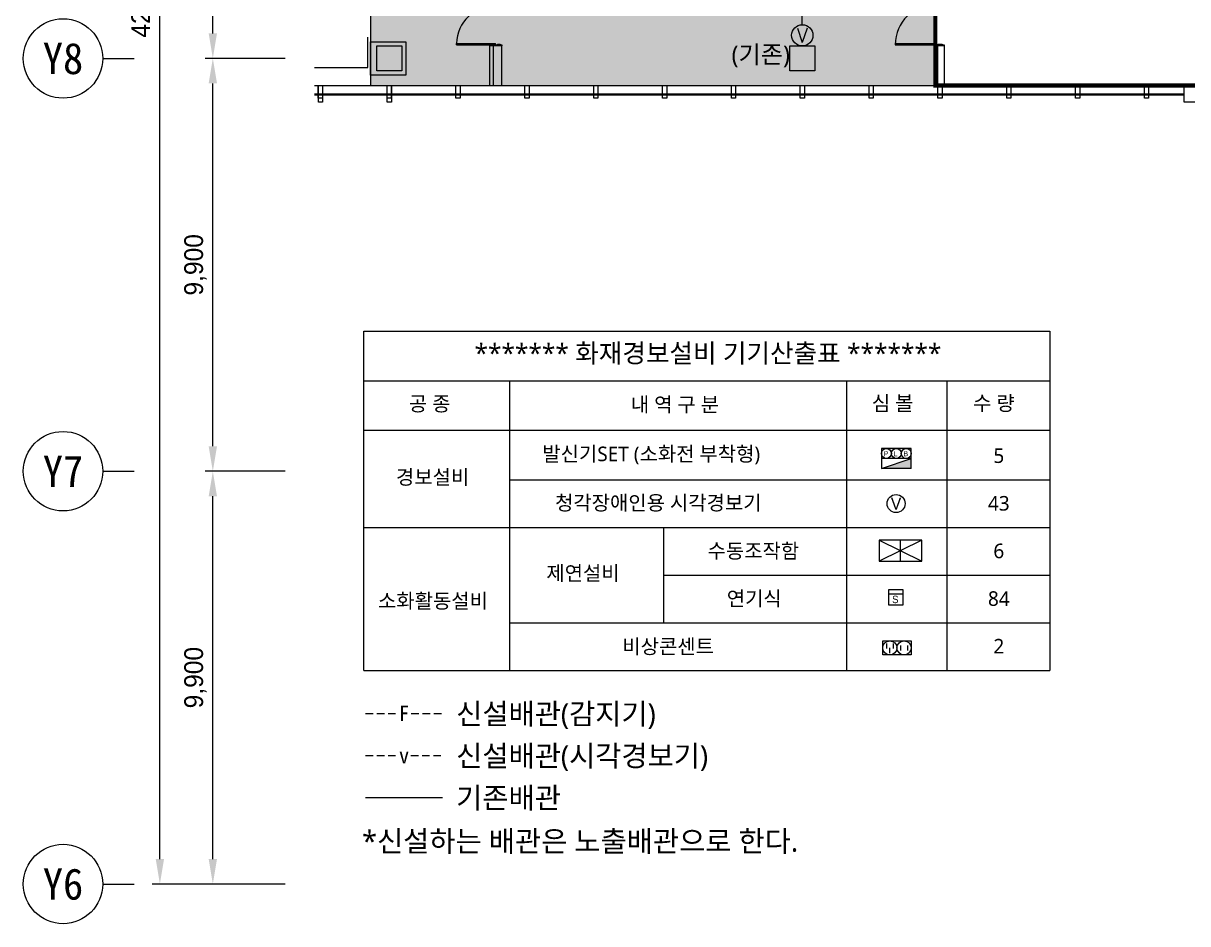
# Model space of a CAD drawing. Header units: millimetres. Extents: x 1710 to 94914, y 1329 to 63037.
# Drawn here: x 1710 to 29619, y 8242 to 29838 of the extents above; entities that cross this region are included whole.
import ezdxf
from ezdxf.enums import TextEntityAlignment as Align

# ---------------------------------------------------------------- set-up
doc = ezdxf.new("R2010")
doc.units = ezdxf.units.MM
doc.header["$LTSCALE"] = 120
doc.linetypes.add('HIDDENX2', pattern=[0.75, 0.5, -0.25])
for name, color, linetype in [('6구역', 51, 'Continuous'), ('ARCH', 9, 'Continuous'), ('DET', 2, 'Continuous'), ('DET-S', 2, 'Continuous'), ('EM-SOCKET', 2, 'Continuous'), ('exit-l', 3, 'Continuous'), ('fire', 2, 'Continuous'), ('fire-l', 4, 'Continuous'), ('FT-1', 3, 'Continuous'), ('STROBE', 1, 'Continuous'), ('strobe-l', 4, 'Continuous'), ('공사제외', 5, 'Continuous')]:
    doc.layers.add(name, color=color, linetype=linetype)
doc.styles.add('ghs', font='')
doc.styles.get("Standard").update_dxf_attribs({"font": 'SIMPLEX.shx'})
doc.styles.add('SUKWOO', font='malgun.ttf')
doc.styles.add('돋움', font='')
doc.styles.add('울릉도l', font='')
doc.styles.get('ghs').set_extended_font_data('Dotum')
doc.styles.get('돋움').set_extended_font_data('DotumChe')
doc.styles.get('울릉도l').set_extended_font_data('Dotum')
doc.dimstyles.new('HS-300', dxfattribs={"dimscale": 150, "dimtxt": 3, "dimasz": 4, "dimexe": 1.25, "dimexo": 2, "dimgap": 1, "dimtad": 1, "dimtoh": 1, "dimdec": 0, "dimlunit": 6, "dimtxsty": '울릉도l', "dimcen": 2.5, "dimclrd": 15, "dimclre": 15, "dimadec": 0, "dimazin": 0, "dimtfac": 1, "dimtdec": 0, "dimtmove": 0, "dimatfit": 3, "dimfxl": 0, "dimarcsym": 0})

# ---------------------------------------------------------------- blocks, each defined once
blk = doc.blocks.new('MULLION_100X300')
blk.add_lwpolyline([(0, -50), (0, 50), (300, 50), (300, -50)], close=True)
blk = doc.blocks.new('*D18')
at = {"layer": 'ARCH', "color": 1, "lineweight": -2}
for p, q in [((7984, 28994, 0), (6066, 28994, 0)), ((6253, 19694, 0), (6253, 28394, 0)), ((7984, 19094, 0), (6066, 19094, 0))]:
    blk.add_line(p, q, dxfattribs=at)
at = {"layer": 'ARCH', "color": 1}
for points in [[(6153, 28394, 0), (6353, 28394, 0), (6253, 28994, 0)], [(6153, 19694, 0), (6353, 19694, 0), (6253, 19094, 0)]]:
    blk.add_solid(points, dxfattribs=at)
at = {"layer": 'ARCH', "color": 0, "insert": (5835, 24044, 0), "char_height": 450, "attachment_point": 5, "rotation": 90, "style": '울릉도l'}
blk.add_mtext('9,900', dxfattribs=at)
blk = doc.blocks.new('*D19')
at = {"layer": 'ARCH', "color": 1, "lineweight": -2}
for p, q in [((7984, 35594, 0), (6066, 35594, 0)), ((6253, 29594, 0), (6253, 34994, 0)), ((7984, 28994, 0), (6066, 28994, 0))]:
    blk.add_line(p, q, dxfattribs=at)
at = {"layer": 'ARCH', "color": 1}
for points in [[(6153, 34994, 0), (6353, 34994, 0), (6253, 35594, 0)], [(6153, 29594, 0), (6353, 29594, 0), (6253, 28994, 0)]]:
    blk.add_solid(points, dxfattribs=at)
at = {"layer": 'ARCH', "color": 0, "insert": (5835, 32294, 0), "char_height": 450, "attachment_point": 5, "rotation": 90, "style": '울릉도l'}
blk.add_mtext('6,600', dxfattribs=at)
blk = doc.blocks.new('주열마킹$0$')
blk.add_line((0, 5), (0, 0))
blk.add_circle((0, 11.35), 6.35)
at = {"color": 3, "style": '돋움'}
blk.add_attdef('NO', text='', height=5, dxfattribs=at).set_placement((0, 11.35), align=Align.MIDDLE_CENTER)
blk = doc.blocks.new('*D31')
at = {"layer": 'ARCH', "color": 1, "lineweight": -2}
for p, q in [((7984, 19094, 0), (6066, 19094, 0)), ((6253, 9794, 0), (6253, 18494, 0)), ((7984, 9194, 0), (6066, 9194, 0))]:
    blk.add_line(p, q, dxfattribs=at)
at = {"layer": 'ARCH', "color": 1}
for points in [[(6153, 18494, 0), (6353, 18494, 0), (6253, 19094, 0)], [(6153, 9794, 0), (6353, 9794, 0), (6253, 9194, 0)]]:
    blk.add_solid(points, dxfattribs=at)
at = {"layer": 'ARCH', "color": 0, "insert": (5835, 14144, 0), "char_height": 450, "attachment_point": 5, "rotation": 90, "style": '울릉도l'}
blk.add_mtext('9,900', dxfattribs=at)
blk = doc.blocks.new('*D32')
at = {"layer": 'ARCH', "color": 1, "lineweight": -2}
for p, q in [((6715, 51594, 0), (4797, 51594, 0)), ((4984, 9794, 0), (4984, 50994, 0)), ((6725, 9194, 0), (4797, 9194, 0))]:
    blk.add_line(p, q, dxfattribs=at)
at = {"layer": 'ARCH', "color": 1}
for points in [[(4884, 50994, 0), (5084, 50994, 0), (4984, 51594, 0)], [(4884, 9794, 0), (5084, 9794, 0), (4984, 9194, 0)]]:
    blk.add_solid(points, dxfattribs=at)
at = {"layer": 'ARCH', "color": 0, "insert": (4566, 30394, 0), "char_height": 450, "attachment_point": 5, "rotation": 90, "style": '울릉도l'}
blk.add_mtext('42,400', dxfattribs=at)
blk = doc.blocks.new('e-04')
at = {"layer": 'fire'}
for p, q in [((-3, 4), (-3, 0)), ((3, 4), (-3, 4)), ((3, 0), (3, 4)), ((3, 2), (-3, 2)), ((-3, 0), (3, 2)), ((3, 0), (-3, 0))]:
    blk.add_line(p, q, dxfattribs=at)
for centre in [(-2, 3), (0, 3), (2, 3)]:
    blk.add_circle(centre, 1, dxfattribs=at)
blk.add_solid([(-3, 0), (3, 2), (3, 0), (3, 2)], dxfattribs=at)
at = {"layer": 'fire', "color": 1, "style": 'ghs'}
for s, p in [('P', (-2.55, 2.45)), ('L', (-0.55, 2.45)), ('B', (1.45, 2.45))]:
    blk.add_text(s, height=1, dxfattribs=at).set_placement(p)
blk = doc.blocks.new('A$C126A23F9')
at = {"layer": 'fire'}
blk.add_circle((-450, 392), 255, dxfattribs=at)
at = {"layer": 'fire', "color": 1, "style": 'ghs'}
blk.add_text('V', height=340, rotation=270, dxfattribs=at).set_placement((-450, 392), align=Align.MIDDLE)
blk = doc.blocks.new('e-07')
at = {"layer": 'fire'}
blk.add_circle((0, 1.5), 1.5, dxfattribs=at)
at = {"layer": 'STROBE'}
blk.add_line((0, 3), (0, 2.99), dxfattribs=at)
at = {"layer": 'fire', "color": 1}
blk.add_text('V', height=2, dxfattribs=at).set_placement((0, 1.5), align=Align.MIDDLE)
blk = doc.blocks.new('e-22')
at = {"layer": 'fire', "lineweight": -3}
for p, q in [((4, 4), (-4, 4)), ((-4, 4), (-4, 0)), ((-4, 0), (4, 4)), ((4, 0), (-4, 4)), ((0, 4), (0, 0)), ((4, 0), (4, 4)), ((-4, 0), (4, 0))]:
    blk.add_line(p, q, dxfattribs=at)
blk = doc.blocks.new('e-01')
at = {"layer": 'DET'}
for p, q in [((1.5, 1.5), (-1.5, 1.5)), ((-1.5, 1.5), (-1.5, -1.5)), ((1.5, 0.66), (-1.5, 0.66)), ((1.5, -1.5), (1.5, 1.5))]:
    blk.add_line(p, q, dxfattribs=at)
at = {"layer": 'DET-S'}
blk.add_line((-1.5, -1.5), (1.5, -1.5), dxfattribs=at)
at = {"layer": 'DET', "color": 1, "style": 'ghs'}
blk.add_text('S', height=1.5, dxfattribs=at).set_placement((-0.75, -1.17))
blk = doc.blocks.new('e-09')
at = {"layer": 'EM-SOCKET'}
blk.add_line((-2, 2), (2, 2), dxfattribs=at)
at = {"layer": 'fire'}
for p, q in [((-2, 0), (-2, 2)), ((1, 1.75), (1, 0.99)), ((2, 2), (2, 0)), ((2, 0), (-2, 0)), ((-1.48, 0.65), (-1.48, 1.35)), ((-0.52, 0.65), (-0.52, 1.35)), ((0.52, 0.4), (0.52, 1.1)), ((1.48, 0.4), (1.48, 1.1))]:
    blk.add_line(p, q, dxfattribs=at)
for centre in [(-1, 1), (1, 1)]:
    blk.add_circle(centre, 1, dxfattribs=at)

msp = doc.modelspace()

# ---------------------------------------------------------------- hatches: boundary and pattern name
at = {"layer": '공사제외', "linetype": 'Continuous'}
msp.add_hatch(color=253, dxfattribs=at).paths.add_polyline_path([(23571.3, 52274.1), (10031.3, 52274.1), (10031.3, 28344.3), (23571.3, 28344.3)])

# ---------------------------------------------------------------- linework, layer by layer
at = {"layer": '6구역', "linetype": 'Continuous', "const_width": 100, "elevation": 0}
msp.add_lwpolyline([(25778.8, 44357), (23571.3, 44357), (23571.3, 28344.1), (29881.3, 28344.3), (29881.3, 29394.2), (33086.3, 29394.2), (33086.3, 28794.2), (40481.3, 28794.2), (40481.3, 28562.8), (44815.8, 27130.2), (45367.1, 28216.9), (47646.4, 27639), (50928.6, 27153), (53956.4, 27051.3)], dxfattribs=at)
at = {"layer": 'ARCH', "color": 9}
for p, q in [((10031.3, 35144.3, 0), (10031.3, 28344.3, 0)), ((10031.3, 35144.3, 0), (10031.3, 28344.3, 0)), ((10031.3, 35144.3, 0), (10031.3, 28344.3, 0)), ((9971.4, 28779, 0), (9971.4, 29503.8, 0)), ((9971.4, 28779, 0), (9971.4, 29503.8, 0)), ((9971.4, 28779, 0), (9971.4, 29503.8, 0)), ((12091.3, 29354.2, 0), (13031.3, 29354.2, 0)), ((12091.3, 29324.2, 0), (12091.3, 29354.2, 0)), ((12091.3, 29354.2, 0), (13031.3, 29354.2, 0)), ((12091.3, 29324.2, 0), (12091.3, 29354.2, 0)), ((12091.3, 29354.2, 0), (13031.3, 29354.2, 0)), ((12091.3, 29324.2, 0), (12091.3, 29354.2, 0)), ((12091.3, 29354.2, 0), (13031.3, 29354.2, 0)), ((12091.3, 29324.2, 0), (12091.3, 29354.2, 0)), ((12091.3, 29354.2, 0), (13031.3, 29354.2, 0)), ((12091.3, 29324.2, 0), (12091.3, 29354.2, 0)), ((12091.3, 29354.2, 0), (13031.3, 29354.2, 0)), ((12091.3, 29324.2, 0), (12091.3, 29354.2, 0)), ((12091.3, 29324.2, 0), (13031.3, 29324.2, 0)), ((12091.3, 29324.2, 0), (13031.3, 29324.2, 0)), ((12091.3, 29324.2, 0), (13031.3, 29324.2, 0)), ((12091.3, 29324.2, 0), (13031.3, 29324.2, 0)), ((12091.3, 29324.2, 0), (13031.3, 29324.2, 0)), ((12091.3, 29324.2, 0), (13031.3, 29324.2, 0)), ((13031.3, 29324.2, 0), (13031.3, 29354.2, 0)), ((13031.3, 29324.2, 0), (13031.3, 29354.2, 0)), ((13031.3, 29324.2, 0), (13031.3, 29354.2, 0)), ((13031.3, 29324.2, 0), (13031.3, 29354.2, 0)), ((13031.3, 29324.2, 0), (13031.3, 29354.2, 0)), ((13031.3, 29324.2, 0), (13031.3, 29354.2, 0)), ((22611.3, 29324.2, 0), (23581.3, 29324.2, 0)), ((22611.3, 29324.2, 0), (23581.3, 29324.2, 0)), ((22611.8, 29354.2, 0), (23581.3, 29354.2, 0)), ((22611.8, 29354.2, 0), (23581.3, 29354.2, 0)), ((23581.3, 29294.2, 0), (23581.3, 29324.2, 0)), ((23581.3, 29324.2, 0), (23626.3, 29324.2, 0)), ((23581.3, 29294.2, 0), (23581.3, 29324.2, 0)), ((23581.3, 29324.2, 0), (23626.3, 29324.2, 0)), ((23626.3, 29324.2, 0), (23581.3, 29324.2, 0)), ((23621.3, 29324.2, 0), (23621.3, 28344.1, 0)), ((23626.3, 29324.2, 0), (23626.3, 29339.2, 0)), ((23626.3, 29339.2, 0), (23736.3, 29339.2, 0)), ((23626.3, 29324.2, 0), (23626.3, 29339.2, 0)), ((23626.3, 29339.2, 0), (23736.3, 29339.2, 0)), ((23736.3, 29339.2, 0), (23736.3, 29324.2, 0)), ((23736.3, 29339.2, 0), (23736.3, 29324.2, 0)), ((23736.3, 29324.2, 0), (23781.3, 29324.2, 0)), ((23736.3, 29324.2, 0), (23781.3, 29324.2, 0)), ((23781.3, 29324.2, 0), (23781.3, 29294.2, 0)), ((23781.3, 29324.2, 0), (23781.3, 29294.2, 0)), ((12881.3, 29294.2, 0), (12881.3, 28344.1, 0)), ((12881.3, 29294.2, 0), (12881.3, 28344.1, 0)), ((13181.3, 29294.2, 0), (12881.3, 29294.2, 0)), ((12881.3, 29294.2, 0), (12881.3, 28344.1, 0)), ((12881.3, 29294.2, 0), (12881.3, 28344.1, 0)), ((13181.3, 29294.2, 0), (12881.3, 29294.2, 0)), ((12881.3, 29294.2, 0), (12881.3, 28344.1, 0)), ((12881.3, 29294.2, 0), (12881.3, 28344.1, 0)), ((13181.3, 29294.2, 0), (12881.3, 29294.2, 0)), ((12981.3, 28344.1, 0), (12981.3, 29294.2, 0)), ((12981.3, 28344.1, 0), (12981.3, 29294.2, 0)), ((12981.3, 28344.1, 0), (12981.3, 29294.2, 0)), ((12981.3, 28344.1, 0), (12981.3, 29294.2, 0)), ((12981.3, 28344.1, 0), (12981.3, 29294.2, 0)), ((12981.3, 28344.1, 0), (12981.3, 29294.2, 0)), ((13181.3, 28344.1, 0), (13181.3, 29294.2, 0)), ((13181.3, 28344.1, 0), (13181.3, 29294.2, 0)), ((13181.3, 28344.1, 0), (13181.3, 29294.2, 0)), ((20081.3, 29294.2, 0), (20681.3, 29294.2, 0)), ((20081.3, 28694.2, 0), (20081.3, 29294.2, 0)), ((20681.3, 29294.2, 0), (20681.3, 28694.2, 0)), ((23571.3, 29294.2, 0), (23571.3, 28344.1, 0)), ((23581.3, 29294.2, 0), (23571.3, 29294.2, 0)), ((23781.3, 29294.2, 0), (23581.3, 29294.2, 0)), ((23781.3, 29294.2, 0), (23581.3, 29294.2, 0)), ((23781.3, 29294.2, 0), (23781.3, 28344.1, 0)), ((8689.6, 28779, 0), (9971.4, 28779, 0)), ((8689.6, 28779, 0), (9971.4, 28779, 0)), ((8689.6, 28779, 0), (9971.4, 28779, 0)), ((20681.3, 28694.2, 0), (20081.3, 28694.2, 0)), ((8689.6, 28344.3, 0), (10781.3, 28344.3, 0)), ((8689.6, 28344.3, 0), (10781.3, 28344.3, 0)), ((8689.6, 28344.3, 0), (10781.3, 28344.3, 0)), ((8689.6, 28344.1, 0), (29531.3, 28344.1, 0)), ((8689.6, 28344.1, 0), (29531.3, 28344.1, 0)), ((8689.6, 28344.1, 0), (29531.3, 28344.1, 0)), ((23631.3, 28044.1, 0), (23631.3, 28344.1, 0)), ((23631.3, 28344.1, 0), (23731.3, 28344.1, 0)), ((23731.3, 28344.1, 0), (23731.3, 28044.1, 0)), ((25281.3, 28044.1, 0), (25281.3, 28344.1, 0)), ((25281.3, 28344.1, 0), (25381.3, 28344.1, 0)), ((25381.3, 28344.1, 0), (25381.3, 28044.1, 0)), ((26931.3, 28044.1, 0), (26931.3, 28344.1, 0)), ((26931.3, 28344.1, 0), (27031.3, 28344.1, 0)), ((27031.3, 28344.1, 0), (27031.3, 28044.1, 0)), ((28581.3, 28044.1, 0), (28581.3, 28344.1, 0)), ((28581.3, 28344.1, 0), (28681.3, 28344.1, 0)), ((28681.3, 28344.1, 0), (28681.3, 28044.1, 0)), ((29531.3, 28344.1, 0), (29931.3, 28344.1, 0)), ((29531.3, 27944.1, 0), (29531.3, 28344.1, 0)), ((8689.6, 28144.3, 0), (10781.3, 28144.3, 0)), ((8689.6, 28144.3, 0), (10781.3, 28144.3, 0)), ((8689.6, 28144.3, 0), (10781.3, 28144.3, 0)), ((8689.6, 28144.1, 0), (29531.3, 28144.1, 0)), ((8689.6, 28144.1, 0), (29531.3, 28144.1, 0)), ((8689.6, 28144.1, 0), (29531.3, 28144.1, 0)), ((8689.6, 28120.3, 0), (10781.3, 28120.3, 0)), ((8689.6, 28120.3, 0), (10781.3, 28120.3, 0)), ((8689.6, 28120.3, 0), (10781.3, 28120.3, 0)), ((8689.6, 28120.1, 0), (29531.3, 28120.1, 0)), ((8689.6, 28120.1, 0), (29531.3, 28120.1, 0)), ((8689.6, 28120.1, 0), (29531.3, 28120.1, 0)), ((23731.3, 28044.1, 0), (23631.3, 28044.1, 0)), ((25381.3, 28044.1, 0), (25281.3, 28044.1, 0)), ((27031.3, 28044.1, 0), (26931.3, 28044.1, 0)), ((28681.3, 28044.1, 0), (28581.3, 28044.1, 0)), ((29931.3, 27944.1, 0), (29531.3, 27944.1, 0))]:
    msp.add_line(p, q, dxfattribs=at)
at = {"layer": 'ARCH', "color": 9, "elevation": 0}
for points in [[(10031.3, 29394.2), (10881.3, 29394.2), (10881.3, 28594.2), (10031.3, 28594.2)], [(10031.3, 29394.2), (10881.3, 29394.2), (10881.3, 28594.2), (10031.3, 28594.2)], [(10031.3, 29394.2), (10881.3, 29394.2), (10881.3, 28594.2), (10031.3, 28594.2)], [(13181.3, 29294.2), (13031.3, 29294.2), (13031.3, 29324.2), (13076.3, 29324.2), (13076.3, 29339.2), (13136.3, 29339.2), (13136.3, 29324.2), (13181.3, 29324.2)], [(13181.3, 29294.2), (13031.3, 29294.2), (13031.3, 29324.2), (13076.3, 29324.2), (13076.3, 29339.2), (13136.3, 29339.2), (13136.3, 29324.2), (13181.3, 29324.2)], [(13181.3, 29294.2), (13031.3, 29294.2), (13031.3, 29324.2), (13076.3, 29324.2), (13076.3, 29339.2), (13136.3, 29339.2), (13136.3, 29324.2), (13181.3, 29324.2)], [(13181.3, 29294.2), (13031.3, 29294.2), (13031.3, 29324.2), (13076.3, 29324.2), (13076.3, 29339.2), (13136.3, 29339.2), (13136.3, 29324.2), (13181.3, 29324.2)], [(13181.3, 29294.2), (13031.3, 29294.2), (13031.3, 29324.2), (13076.3, 29324.2), (13076.3, 29339.2), (13136.3, 29339.2), (13136.3, 29324.2), (13181.3, 29324.2)], [(13181.3, 29294.2), (13031.3, 29294.2), (13031.3, 29324.2), (13076.3, 29324.2), (13076.3, 29339.2), (13136.3, 29339.2), (13136.3, 29324.2), (13181.3, 29324.2)], [(10181.3, 29294.2), (10781.3, 29294.2), (10781.3, 28694.2), (10181.3, 28694.2)], [(10181.3, 29294.2), (10781.3, 29294.2), (10781.3, 28694.2), (10181.3, 28694.2)], [(10181.3, 29294.2), (10781.3, 29294.2), (10781.3, 28694.2), (10181.3, 28694.2)], [(10181.3, 29294.2), (10781.3, 29294.2), (10781.3, 28694.2), (10181.3, 28694.2)], [(10181.3, 29294.2), (10781.3, 29294.2), (10781.3, 28694.2), (10181.3, 28694.2)], [(10181.3, 29294.2), (10781.3, 29294.2), (10781.3, 28694.2), (10181.3, 28694.2)], [(8881.9, 27944.3), (8781.9, 27944.3), (8781.9, 28344.3), (8881.9, 28344.3)], [(8881.9, 27944.3), (8781.9, 27944.3), (8781.9, 28344.3), (8881.9, 28344.3)], [(8881.9, 27944.3), (8781.9, 27944.3), (8781.9, 28344.3), (8881.9, 28344.3)], [(10531.9, 27944.3), (10431.9, 27944.3), (10431.9, 28344.3), (10531.9, 28344.3)], [(10531.9, 27944.3), (10431.9, 27944.3), (10431.9, 28344.3), (10531.9, 28344.3)], [(10531.9, 27944.3), (10431.9, 27944.3), (10431.9, 28344.3), (10531.9, 28344.3)], [(20431.3, 28044.1), (20331.3, 28044.1), (20331.3, 28344.1), (20431.3, 28344.1)], [(22081.3, 28044.1), (21981.3, 28044.1), (21981.3, 28344.1), (22081.3, 28344.1)]]:
    msp.add_lwpolyline(points, close=True, dxfattribs=at)
msp.add_lwpolyline([(12881.3, 29294.2), (12881.3, 28344.1)], dxfattribs=at)
msp.add_lwpolyline([(12881.3, 29294.2), (12881.3, 28344.1)], dxfattribs=at)
msp.add_lwpolyline([(12881.3, 29294.2), (12881.3, 28344.1)], dxfattribs=at)
msp.add_lwpolyline([(12881.3, 29294.2), (12881.3, 28344.1)], dxfattribs=at)
msp.add_lwpolyline([(12881.3, 29294.2), (12881.3, 28344.1)], dxfattribs=at)
msp.add_lwpolyline([(12881.3, 29294.2), (12881.3, 28344.1)], dxfattribs=at)
at = {"layer": 'ARCH', "color": 9}
for centre, radius, start, end in [((13031.3, 29324.2, 0), 940, 90, 178.1729), ((13031.3, 29324.2, 0), 940, 90, 178.1729), ((13031.3, 29324.2, 0), 940, 90, 178.1729), ((13031.3, 29324.2, 0), 940, 90, 178.1729), ((13031.3, 29324.2, 0), 940, 90, 178.1729), ((13031.3, 29324.2, 0), 940, 90, 178.1729), ((23581.3, 29324.2, 0), 970, 90.00001, 180), ((23581.3, 29324.2, 0), 970, 90.00001, 180)]:
    msp.add_arc(centre, radius, start, end, dxfattribs=at)
at = {"layer": 'fire', "color": 3}
for p, q in [((9870.9, 14316.9), (9870.9, 22453.1)), ((9870.9, 22453.1), (26312.9, 22453.1)), ((26312.9, 22453.1), (26312.9, 14316.9)), ((9870.9, 21264.2), (26312.9, 21264.2)), ((13361.5, 21264.2), (13361.5, 14316.9)), ((13361.5, 21264.2), (13361.5, 14316.9)), ((26312.9, 21264.2), (26312.9, 14316.9)), ((9870.9, 14316.9), (26312.9, 14316.9)), ((10431.3, 14316.9), (26312.9, 14316.9)), ((10431.3, 14316.9), (26312.9, 14316.9)), ((10431.3, 14316.9), (26312.9, 14316.9)), ((10431.3, 14316.9), (26312.9, 14316.9)), ((10431.3, 14316.9), (26312.9, 14316.9)), ((10431.3, 14316.9), (26312.9, 14316.9)), ((10431.3, 14316.9), (26312.9, 14316.9)), ((10431.3, 14316.9), (26312.9, 14316.9)), ((10431.3, 14316.9), (26312.9, 14316.9)), ((10431.3, 14316.9), (26312.9, 14316.9)), ((10431.3, 14316.9), (26312.9, 14316.9)), ((10431.3, 14316.9), (26312.9, 14316.9)), ((10431.3, 14316.9), (26312.9, 14316.9)), ((10431.3, 14316.9), (26312.9, 14316.9)), ((10431.3, 14316.9), (26312.9, 14316.9)), ((10431.3, 14316.9), (26312.9, 14316.9)), ((10431.3, 14316.9), (26312.9, 14316.9)), ((10431.3, 14316.9), (26312.9, 14316.9)), ((10431.3, 14316.9), (26312.9, 14316.9)), ((10431.3, 14316.9), (26312.9, 14316.9)), ((10431.3, 14316.9), (26312.9, 14316.9)), ((10431.3, 14316.9), (26312.9, 14316.9)), ((10431.3, 14316.9), (26312.9, 14316.9))]:
    msp.add_line(p, q, dxfattribs=at)
at = {"layer": 'fire', "color": 1}
for p, q in [((21442.1, 21264.2), (21442.1, 14316.9)), ((21442.1, 21264.2), (21442.1, 14316.9)), ((23846.3, 21264.2), (23846.3, 14316.9)), ((23846.3, 21264.2), (23846.3, 14316.9)), ((9870.9, 20075.4), (26312.9, 20075.4)), ((13361.5, 18886.5), (26312.9, 18886.5)), ((13361.5, 18886.5), (26312.9, 18886.5)), ((13361.5, 18886.5), (26312.9, 18886.5)), ((9870.9, 17744.1), (26312.9, 17744.1)), ((9870.9, 17744.1), (26312.9, 17744.1)), ((10431.3, 17744.1), (26312.9, 17744.1)), ((10431.3, 17744.1), (26312.9, 17744.1)), ((13361.5, 17744.1), (26312.9, 17744.1)), ((13361.5, 17744.1), (26312.9, 17744.1)), ((13361.5, 17744.1), (26312.9, 17744.1)), ((13361.5, 17744.1), (26312.9, 17744.1)), ((17055.5, 17744.1), (17055.5, 17744.1)), ((17055.5, 17744.1), (17055.5, 17744.1)), ((17055.5, 17744.1), (17055.5, 17744.1)), ((17055.5, 17744.1), (17055.5, 15459.3)), ((17055.5, 16601.7), (17055.5, 15459.3)), ((17055.5, 16601.7), (17055.5, 15459.3)), ((17055.5, 16601.7), (17055.5, 15459.3)), ((17055.5, 16601.7), (17055.5, 15459.3)), ((17055.5, 16601.7), (17055.5, 15459.3)), ((17055.5, 16601.7), (17055.5, 15459.3)), ((17055.5, 16601.7), (17055.5, 15459.3)), ((17055.5, 16601.7), (26312.9, 16601.7)), ((17055.5, 16601.7), (26312.9, 16601.7)), ((13361.5, 15459.3), (26312.9, 15459.3)), ((17055.5, 15459.3), (26312.9, 15459.3))]:
    msp.add_line(p, q, dxfattribs=at)
at = {"layer": 'fire-l', "linetype": 'HIDDENX2', "ltscale": 3}
for p, q in [((9914.3, 13287.3), (10627.8, 13287.3)), ((11009.9, 13287.3), (11759.4, 13287.3))]:
    msp.add_line(p, q, dxfattribs=at)
at = {"layer": 'fire-l', "color": 3, "linetype": 'HIDDENX2', "ltscale": 3}
for p, q in [((9914.3, 12279.4), (10632, 12279.4)), ((10999.9, 12279.4), (11759.4, 12279.4))]:
    msp.add_line(p, q, dxfattribs=at)
at = {"layer": 'fire-l'}
msp.add_line((9914.3, 11271.5), (11759.4, 11271.5), dxfattribs=at)
at = {"layer": 'strobe-l', "elevation": 0}
msp.add_lwpolyline([(20372.7, 32195.5), (20372.7, 29804.1)], dxfattribs=at)
at = {"layer": '공사제외', "linetype": 'Continuous', "elevation": 0}
msp.add_lwpolyline([(23571.3, 52274.1), (10031.3, 52274.1), (10031.3, 28344.3), (23571.3, 28344.3)], close=True, dxfattribs=at)

# ---------------------------------------------------------------- block references
at = {"layer": 'ARCH', "color": 9}
ref = msp.add_blockref('주열마킹$0$', (4365, 28994.2, 0), dxfattribs=dict(at, xscale=150, yscale=150, zscale=150, rotation=90))
ref.add_attrib('NO', 'Y8', dxfattribs={"layer": '0', "color": 3, "height": 750, "style": '돋움'}).set_placement((2662.5, 28994.2, 0), align=Align.MIDDLE_CENTER)
at = {"layer": 'ARCH', "color": 9, "rotation": 90}
for p in [(8831.3, 28044.1, 0), (8831.3, 28044.1, 0), (8831.3, 28044.1, 0), (10481.3, 28044.1, 0), (10481.3, 28044.1, 0), (10481.3, 28044.1, 0), (12131.3, 28044.1, 0), (12131.3, 28044.1, 0), (12131.3, 28044.1, 0), (13781.3, 28044.1, 0), (13781.3, 28044.1, 0), (13781.3, 28044.1, 0), (15431.3, 28044.1, 0), (15431.3, 28044.1, 0), (15431.3, 28044.1, 0), (17081.3, 28044.1, 0), (17081.3, 28044.1, 0), (17081.3, 28044.1, 0), (18731.3, 28044.1, 0)]:
    msp.add_blockref('MULLION_100X300', p, dxfattribs=at)
at = {"layer": 'ARCH', "color": 9}
ref = msp.add_blockref('주열마킹$0$', (4365, 19094.2, 0), dxfattribs=dict(at, xscale=150, yscale=150, zscale=150, rotation=90))
ref.add_attrib('NO', 'Y7', dxfattribs={"layer": '0', "color": 3, "height": 750, "style": '돋움'}).set_placement((2662.5, 19094.2, 0), align=Align.MIDDLE_CENTER)
ref = msp.add_blockref('주열마킹$0$', (4365, 9194.2, 0), dxfattribs=dict(at, xscale=150, yscale=150, zscale=150, rotation=90))
ref.add_attrib('NO', 'Y6', dxfattribs={"layer": '0', "color": 3, "height": 750, "style": '돋움'}).set_placement((2662.5, 9194.2, 0), align=Align.MIDDLE_CENTER)
at = {"layer": 'exit-l', "color": 6, "linetype": 'HIDDENX2', "ltscale": 2, "xscale": 127.5, "yscale": 127.5, "zscale": 127.5, "rotation": 180}
msp.add_blockref('e-22', (22737, 17444.7), dxfattribs=at)
at = {"layer": 'fire-l'}
for name, p, xscale, yscale, zscale in [('e-07', (20381.3, 29294.2, 0), 170, 170, 170), ('e-04', (22635, 19163.1), 119, 119, 119), ('e-01', (22622.7, 16069.7), 118.9978068077894, 118.9978068077894, 118.9978068077894)]:
    msp.add_blockref(name, p, dxfattribs=dict(at, xscale=xscale, yscale=yscale, zscale=zscale))
for name, p, xscale, yscale, zscale, rotation in [('A$C126A23F9', (22960.9, 18699.4), 0.847, 0.847, 0.847, 89.99999999999999), ('e-09', (22649.9, 15027.6), 170, 170, 170, 180)]:
    msp.add_blockref(name, p, dxfattribs=dict(at, xscale=xscale, yscale=yscale, zscale=zscale, rotation=rotation))

# ---------------------------------------------------------------- texts
at = {"color": 3, "linetype": 'Continuous', "style": 'SUKWOO'}
msp.add_text('******* 화재경보설비 기기산출표 *******', height=450, dxfattribs=at).set_placement((12525.5, 21700.7))
at = {"layer": 'fire', "color": 2, "style": 'SUKWOO'}
msp.add_text('(기존)', height=425, dxfattribs=at).set_placement((19386.4, 29069.7, 0), align=Align.MIDDLE)
at = {"layer": 'fire', "style": 'SUKWOO'}
for s, height, p in [('심 볼', 350, (22049.4, 20549.2)), ('수 량', 350, (24476.9, 20549.2)), (' 공 종', 350, (10834, 20537.9)), ('내 역 구 분', 350, (16273.6, 20519.3)), ('발신기SET (소화전 부착형)', 350, (14149.8, 19334.8)), ('청각장애인용 시각경보기', 350, (14455.5, 18160.9)), ('수동조작함', 350, (18110.5, 17008.5)), ('제연설비', 350, (14247.1, 16476.2)), ('소화활동설비', 350, (10210.9, 15808.2)), ('연기식', 350, (18570.5, 15866.2)), ('비상콘센트', 350, (16067.1, 14717.6)), ('신설배관(감지기)', 500, (12086.1, 13024.9)), ('신설배관(시각경보기)', 500, (12086.1, 12017)), ('기존배관', 500, (12086.1, 11009.1)), ('*신설하는 배관은 노출배관으로 한다.', 500, (9829.9, 9971))]:
    msp.add_text(s, height=height, dxfattribs=at).set_placement(p)
for s, p in [('5', (25091.9, 19292.2)), ('43', (25091.8, 18149.9)), ('6', (25091.8, 17007.5)), ('84', (25091.8, 15865.1)), ('2', (25091.8, 14722.7))]:
    msp.add_text(s, height=350, dxfattribs=at).set_placement(p, align=Align.CENTER)
at = {"layer": 'fire', "linetype": 'HIDDENX2', "ltscale": 2, "style": '돋움'}
for s, p in [('F', (10836.9, 13287.3)), ('v', (10836.9, 12279.4))]:
    msp.add_text(s, height=375, dxfattribs=at).set_placement(p, align=Align.MIDDLE)
at = {"layer": 'FT-1', "color": 2, "linetype": 'Continuous', "style": 'SUKWOO'}
msp.add_text('경보설비', height=350, dxfattribs=at).set_placement((10642.6, 18777.9))

# ---------------------------------------------------------------- dimensions: what is measured, and where the dimension line sits
at = {"layer": 'ARCH', "color": 9}
for base, p1, p2, picture, middle in [((4984.3, 51594.2, 0), (7025, 9194.2, 0), (7015.4, 51594.2, 0), '*D32', (4565.6, 30394.2, 0)), ((6253.2, 35594.2, 0), (8284.4, 28994.2, 0), (8284.4, 35594.2, 0), '*D19', (5834.5, 32294.2, 0)), ((6253.2, 28994.2, 0), (8284.4, 19094.2, 0), (8284.4, 28994.2, 0), '*D18', (5834.5, 24044.2, 0)), ((6253.2, 19094.2, 0), (8284.4, 9194.2, 0), (8284.4, 19094.2, 0), '*D31', (5834.5, 14144.2, 0))]:
    dim = msp.add_linear_dim(base=base, p1=p1, p2=p2, angle=90, dimstyle='HS-300', override={"dimclrd": 1, "dimclre": 1, "dimtmove": 1}, dxfattribs=at)
    dim.commit()
    dim.dimension.update_dxf_attribs({"geometry": picture, "text_midpoint": middle})

doc.saveas('drawing.dxf')
